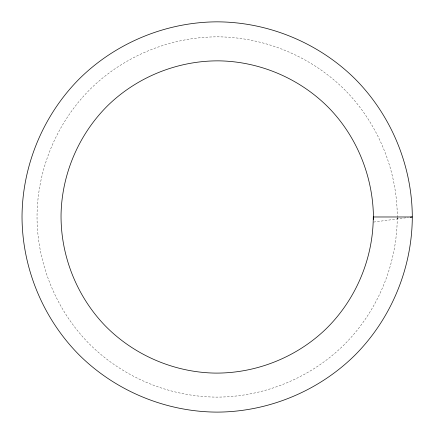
<?xml version="1.0" encoding="UTF-8"?>
<svg xmlns="http://www.w3.org/2000/svg" width="434" height="434" viewBox="0 0 434 434"><rect width="100%" height="100%" fill="white"/><g stroke="black" fill="none" stroke-linecap="round" stroke-linejoin="round"><path stroke-width="0.33" stroke-dasharray="2.17 1.63" d="M397.251 217.64C396.996 265.028 377.385 311.596 343.842 345.041C310.109 378.166 263.46 397.191 216.181 397.11C168.907 396.676 122.469 377.141 89.095 343.657C55.975 309.919 36.95 263.27 37.031 215.996C37.465 168.723 57 122.279 90.484 88.91C124.216 55.791 170.871 36.76 218.145 36.841C265.418 37.275 311.862 56.811 345.231 90.299C378.101 123.793 397.121 170.014 397.3 216.946M373.609 222.072L408.296 217.505M397.343 217.608L397.425 218.937"/><path stroke-width="0.65" d="M410.298 217.239L412.3 216.978C412.11 165.766 391.224 115.341 355.148 78.993C318.8 42.917 268.375 22.031 217.163 21.841C165.951 22.031 115.525 42.917 79.183 78.993C43.102 115.341 22.215 165.766 22.026 216.978C22.215 268.19 43.102 318.61 79.183 354.958C115.525 391.034 165.951 411.92 217.163 412.11C268.375 411.92 318.8 391.034 355.148 354.958C391.224 318.61 412.11 268.19 412.3 216.978L373.273 216.978C373.142 258.816 355.717 299.975 325.744 329.167C296.194 357.551 255.583 373.603 214.613 373.088C173.643 372.264 133.58 354.893 104.974 325.56C76.585 296.01 60.538 255.393 61.053 214.423C61.878 173.459 79.243 133.39 108.581 104.784C138.131 76.4 178.743 60.348 219.718 60.868C260.682 61.688 300.746 79.059 329.352 108.397C357.79 137.903 373.565 178.466 373.452 219.371"/></g></svg>
